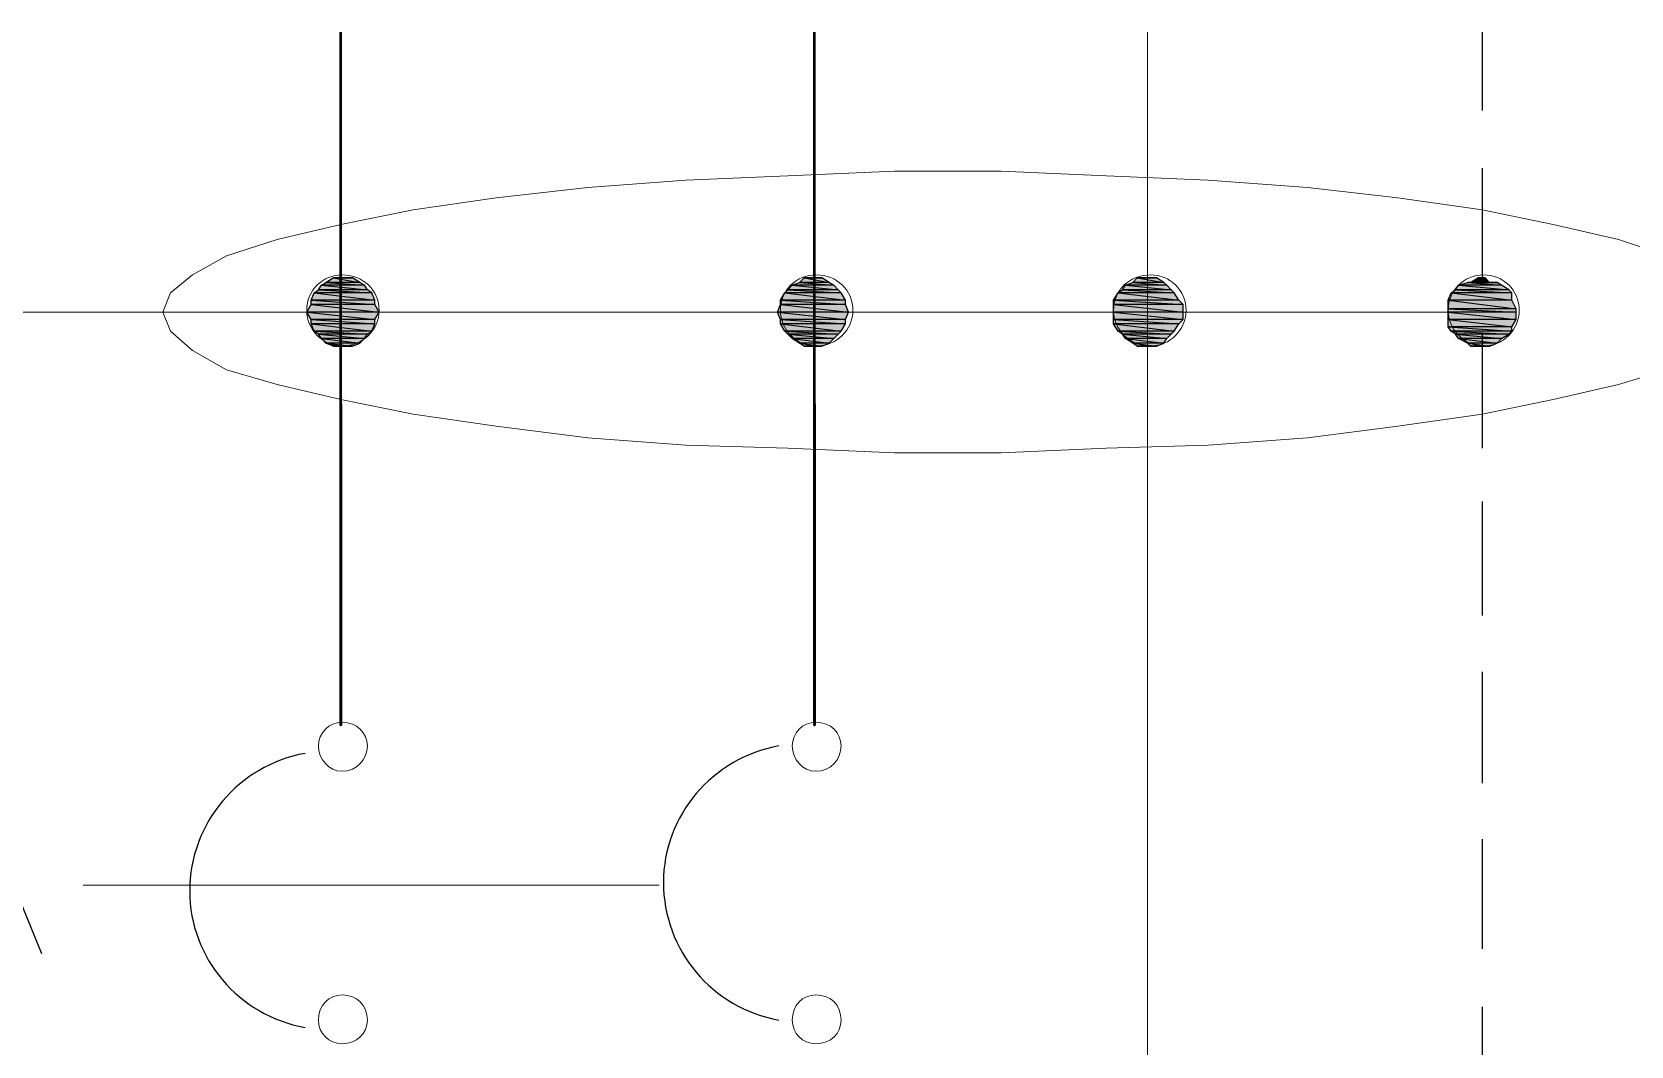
# Model space of a CAD drawing. Header units: millimetres. Extents: x 3240 to 3412, y 1366 to 1426.
# Drawn here: x 3254.365 to 3256.151, y 1378.575 to 1379.707 of the extents above; entities that cross this region are included whole.
import ezdxf

# ---------------------------------------------------------------- set-up
doc = ezdxf.new("R2010")
doc.units = ezdxf.units.MM

msp = doc.modelspace()

# ---------------------------------------------------------------- hatches: boundary and pattern name
at = {"true_color": 0x000007}
h = msp.add_hatch(color=7, dxfattribs=at)
h.paths.add_polyline_path([(3254.7395, 1379.4195), (3254.6849, 1379.4195), (3254.7444, 1379.4161)])
h.paths.add_polyline_path([(3254.6849, 1379.4195), (3254.7444, 1379.4161), (3254.6799, 1379.4161)])
h = msp.add_hatch(color=7, dxfattribs=at)
h.paths.add_polyline_path([(3254.7362, 1379.4244), (3254.6882, 1379.4244), (3254.7395, 1379.4195)])
h.paths.add_polyline_path([(3254.6882, 1379.4244), (3254.7395, 1379.4195), (3254.6849, 1379.4195)])
h = msp.add_hatch(color=7, dxfattribs=at)
h.paths.add_polyline_path([(3254.7312, 1379.4277), (3254.6932, 1379.4277), (3254.7362, 1379.4244)])
h.paths.add_polyline_path([(3254.6932, 1379.4277), (3254.7362, 1379.4244), (3254.6882, 1379.4244)])
h = msp.add_hatch(color=7, dxfattribs=at)
h.paths.add_polyline_path([(3254.7229, 1379.4327), (3254.7014, 1379.4327), (3254.7312, 1379.4277)])
h.paths.add_polyline_path([(3254.7014, 1379.4327), (3254.7312, 1379.4277), (3254.6932, 1379.4277)])
h = msp.add_hatch(color=7, dxfattribs=at)
h.paths.add_polyline_path([(3255.2654, 1379.4195), (3255.2092, 1379.4195), (3255.2687, 1379.4161)])
h.paths.add_polyline_path([(3255.2092, 1379.4195), (3255.2687, 1379.4161), (3255.2059, 1379.4161)])
h = msp.add_hatch(color=7, dxfattribs=at)
h.paths.add_polyline_path([(3255.2604, 1379.4244), (3255.2141, 1379.4244), (3255.2654, 1379.4195)])
h.paths.add_polyline_path([(3255.2141, 1379.4244), (3255.2654, 1379.4195), (3255.2092, 1379.4195)])
h = msp.add_hatch(color=7, dxfattribs=at)
h.paths.add_polyline_path([(3255.2555, 1379.4277), (3255.2224, 1379.4277), (3255.2604, 1379.4244)])
h.paths.add_polyline_path([(3255.2224, 1379.4277), (3255.2604, 1379.4244), (3255.2141, 1379.4244)])
h = msp.add_hatch(color=7, dxfattribs=at)
h.paths.add_polyline_path([(3255.2472, 1379.4327), (3255.2274, 1379.4327), (3255.2555, 1379.4277)])
h.paths.add_polyline_path([(3255.2274, 1379.4327), (3255.2555, 1379.4277), (3255.2224, 1379.4277)])
h = msp.add_hatch(color=7, dxfattribs=at)
h.paths.add_polyline_path([(3255.6375, 1379.4195), (3255.583, 1379.4195), (3255.6408, 1379.4161)])
h.paths.add_polyline_path([(3255.583, 1379.4195), (3255.6408, 1379.4161), (3255.578, 1379.4161)])
h = msp.add_hatch(color=7, dxfattribs=at)
h.paths.add_polyline_path([(3255.6326, 1379.4244), (3255.5863, 1379.4244), (3255.6375, 1379.4195)])
h.paths.add_polyline_path([(3255.5863, 1379.4244), (3255.6375, 1379.4195), (3255.583, 1379.4195)])
h = msp.add_hatch(color=7, dxfattribs=at)
h.paths.add_polyline_path([(3255.6293, 1379.4277), (3255.5945, 1379.4277), (3255.6326, 1379.4244)])
h.paths.add_polyline_path([(3255.5945, 1379.4277), (3255.6326, 1379.4244), (3255.5863, 1379.4244)])
h = msp.add_hatch(color=7, dxfattribs=at)
h.paths.add_polyline_path([(3255.621, 1379.4327), (3255.5995, 1379.4327), (3255.6293, 1379.4277)])
h.paths.add_polyline_path([(3255.5995, 1379.4327), (3255.6293, 1379.4277), (3255.5945, 1379.4277)])
h = msp.add_hatch(color=7, dxfattribs=at)
h.paths.add_polyline_path([(3256.0146, 1379.4195), (3255.9551, 1379.4195), (3256.0179, 1379.4161)])
h.paths.add_polyline_path([(3255.9551, 1379.4195), (3256.0179, 1379.4161), (3255.9501, 1379.4161)])
h = msp.add_hatch(color=7, dxfattribs=at)
h.paths.add_polyline_path([(3256.0063, 1379.4244), (3255.9584, 1379.4244), (3256.0146, 1379.4195)])
h.paths.add_polyline_path([(3255.9584, 1379.4244), (3256.0146, 1379.4195), (3255.9551, 1379.4195)])
h = msp.add_hatch(color=7, dxfattribs=at)
h.paths.add_polyline_path([(3256.0014, 1379.4277), (3255.9683, 1379.4277), (3256.0063, 1379.4244)])
h.paths.add_polyline_path([(3255.9683, 1379.4277), (3256.0063, 1379.4244), (3255.9584, 1379.4244)])
h = msp.add_hatch(color=7, dxfattribs=at)
h.paths.add_polyline_path([(3255.9882, 1379.4327), (3255.9799, 1379.4327), (3255.9931, 1379.4277)])
h.paths.add_polyline_path([(3255.9799, 1379.4327), (3255.9931, 1379.4277), (3255.9716, 1379.4277)])
h = msp.add_hatch(color=7, dxfattribs=at)
h.paths.add_polyline_path([(3254.7477, 1379.4029), (3254.6766, 1379.4029), (3254.7527, 1379.3946)])
h.paths.add_polyline_path([(3254.6766, 1379.4029), (3254.7527, 1379.3946), (3254.6717, 1379.3946)])
h = msp.add_hatch(color=7, dxfattribs=at)
h.paths.add_polyline_path([(3254.7444, 1379.4161), (3254.6799, 1379.4161), (3254.7477, 1379.4079)])
h.paths.add_polyline_path([(3254.6799, 1379.4161), (3254.7477, 1379.4079), (3254.6766, 1379.4079)])
h = msp.add_hatch(color=7, dxfattribs=at)
h.paths.add_polyline_path([(3254.7477, 1379.4079), (3254.6766, 1379.4079), (3254.7477, 1379.4029)])
h.paths.add_polyline_path([(3254.6766, 1379.4079), (3254.7477, 1379.4029), (3254.6766, 1379.4029)])
h = msp.add_hatch(color=7, dxfattribs=at)
h.paths.add_polyline_path([(3255.2737, 1379.4029), (3255.2009, 1379.4029), (3255.277, 1379.3946)])
h.paths.add_polyline_path([(3255.2009, 1379.4029), (3255.277, 1379.3946), (3255.1976, 1379.3946)])
h = msp.add_hatch(color=7, dxfattribs=at)
h.paths.add_polyline_path([(3255.2687, 1379.4161), (3255.2059, 1379.4161), (3255.2737, 1379.4079)])
h.paths.add_polyline_path([(3255.2059, 1379.4161), (3255.2737, 1379.4079), (3255.2009, 1379.4079)])
h = msp.add_hatch(color=7, dxfattribs=at)
h.paths.add_polyline_path([(3255.2737, 1379.4079), (3255.2009, 1379.4079), (3255.2737, 1379.4029)])
h.paths.add_polyline_path([(3255.2009, 1379.4079), (3255.2737, 1379.4029), (3255.2009, 1379.4029)])
h = msp.add_hatch(color=7, dxfattribs=at)
h.paths.add_polyline_path([(3255.6408, 1379.4161), (3255.578, 1379.4161), (3255.6458, 1379.4079)])
h.paths.add_polyline_path([(3255.578, 1379.4161), (3255.6458, 1379.4079), (3255.573, 1379.4079)])
h = msp.add_hatch(color=7, dxfattribs=at)
h.paths.add_polyline_path([(3255.6458, 1379.4079), (3255.573, 1379.4079), (3255.6508, 1379.4029)])
h.paths.add_polyline_path([(3255.573, 1379.4079), (3255.6508, 1379.4029), (3255.573, 1379.4029)])
h = msp.add_hatch(color=7, dxfattribs=at)
h.paths.add_polyline_path([(3255.6508, 1379.4029), (3255.573, 1379.4029), (3255.6508, 1379.3946)])
h.paths.add_polyline_path([(3255.573, 1379.4029), (3255.6508, 1379.3946), (3255.573, 1379.3946)])
h = msp.add_hatch(color=7, dxfattribs=at)
h.paths.add_polyline_path([(3256.0179, 1379.4161), (3255.9501, 1379.4161), (3256.0179, 1379.4079)])
h.paths.add_polyline_path([(3255.9501, 1379.4161), (3256.0179, 1379.4079), (3255.9468, 1379.4079)])
h = msp.add_hatch(color=7, dxfattribs=at)
h.paths.add_polyline_path([(3256.0179, 1379.4079), (3255.9468, 1379.4079), (3256.0229, 1379.398)])
h.paths.add_polyline_path([(3255.9468, 1379.4079), (3256.0229, 1379.398), (3255.9468, 1379.398)])
h = msp.add_hatch(color=7, dxfattribs=at)
h.paths.add_polyline_path([(3254.7527, 1379.3946), (3254.6717, 1379.3946), (3254.7477, 1379.3864)])
h.paths.add_polyline_path([(3254.6717, 1379.3946), (3254.7477, 1379.3864), (3254.6766, 1379.3864)])
h = msp.add_hatch(color=7, dxfattribs=at)
h.paths.add_polyline_path([(3254.7477, 1379.3864), (3254.6766, 1379.3864), (3254.7477, 1379.3814)])
h.paths.add_polyline_path([(3254.6766, 1379.3864), (3254.7477, 1379.3814), (3254.6766, 1379.3814)])
h = msp.add_hatch(color=7, dxfattribs=at)
h.paths.add_polyline_path([(3255.277, 1379.3946), (3255.1976, 1379.3946), (3255.2737, 1379.3864)])
h.paths.add_polyline_path([(3255.1976, 1379.3946), (3255.2737, 1379.3864), (3255.2009, 1379.3864)])
h = msp.add_hatch(color=7, dxfattribs=at)
h.paths.add_polyline_path([(3255.2737, 1379.3864), (3255.2009, 1379.3864), (3255.2737, 1379.3814)])
h.paths.add_polyline_path([(3255.2009, 1379.3864), (3255.2737, 1379.3814), (3255.2009, 1379.3814)])
h = msp.add_hatch(color=7, dxfattribs=at)
h.paths.add_polyline_path([(3255.6508, 1379.3946), (3255.573, 1379.3946), (3255.6508, 1379.3864)])
h.paths.add_polyline_path([(3255.573, 1379.3946), (3255.6508, 1379.3864), (3255.573, 1379.3864)])
h = msp.add_hatch(color=7, dxfattribs=at)
h.paths.add_polyline_path([(3255.6508, 1379.3864), (3255.573, 1379.3864), (3255.6458, 1379.3814)])
h.paths.add_polyline_path([(3255.573, 1379.3864), (3255.6458, 1379.3814), (3255.573, 1379.3814)])
h = msp.add_hatch(color=7, dxfattribs=at)
h.paths.add_polyline_path([(3256.0229, 1379.398), (3255.9468, 1379.398), (3256.0229, 1379.3946)])
h.paths.add_polyline_path([(3255.9468, 1379.398), (3256.0229, 1379.3946), (3255.9468, 1379.3946)])
h = msp.add_hatch(color=7, dxfattribs=at)
h.paths.add_polyline_path([(3256.0229, 1379.3946), (3255.9468, 1379.3946), (3256.0229, 1379.3864)])
h.paths.add_polyline_path([(3255.9468, 1379.3946), (3256.0229, 1379.3864), (3255.9468, 1379.3864)])
h = msp.add_hatch(color=7, dxfattribs=at)
h.paths.add_polyline_path([(3256.0229, 1379.3864), (3255.9468, 1379.3864), (3256.0179, 1379.3781)])
h.paths.add_polyline_path([(3255.9468, 1379.3864), (3256.0179, 1379.3781), (3255.9468, 1379.3781)])
h = msp.add_hatch(color=7, dxfattribs=at)
h.paths.add_polyline_path([(3254.7477, 1379.3814), (3254.6766, 1379.3814), (3254.7444, 1379.3731)])
h.paths.add_polyline_path([(3254.6766, 1379.3814), (3254.7444, 1379.3731), (3254.6799, 1379.3731)])
h = msp.add_hatch(color=7, dxfattribs=at)
h.paths.add_polyline_path([(3254.7444, 1379.3731), (3254.6799, 1379.3731), (3254.7395, 1379.3698)])
h.paths.add_polyline_path([(3254.6799, 1379.3731), (3254.7395, 1379.3698), (3254.6849, 1379.3698)])
h = msp.add_hatch(color=7, dxfattribs=at)
h.paths.add_polyline_path([(3254.7395, 1379.3698), (3254.6849, 1379.3698), (3254.7362, 1379.3649)])
h.paths.add_polyline_path([(3254.6849, 1379.3698), (3254.7362, 1379.3649), (3254.6882, 1379.3649)])
h = msp.add_hatch(color=7, dxfattribs=at)
h.paths.add_polyline_path([(3254.7362, 1379.3649), (3254.6882, 1379.3649), (3254.7312, 1379.3599)])
h.paths.add_polyline_path([(3254.6882, 1379.3649), (3254.7312, 1379.3599), (3254.6932, 1379.3599)])
h = msp.add_hatch(color=7, dxfattribs=at)
h.paths.add_polyline_path([(3255.2737, 1379.3814), (3255.2009, 1379.3814), (3255.2687, 1379.3731)])
h.paths.add_polyline_path([(3255.2009, 1379.3814), (3255.2687, 1379.3731), (3255.2059, 1379.3731)])
h = msp.add_hatch(color=7, dxfattribs=at)
h.paths.add_polyline_path([(3255.2687, 1379.3731), (3255.2059, 1379.3731), (3255.2654, 1379.3698)])
h.paths.add_polyline_path([(3255.2059, 1379.3731), (3255.2654, 1379.3698), (3255.2092, 1379.3698)])
h = msp.add_hatch(color=7, dxfattribs=at)
h.paths.add_polyline_path([(3255.2654, 1379.3698), (3255.2092, 1379.3698), (3255.2604, 1379.3649)])
h.paths.add_polyline_path([(3255.2092, 1379.3698), (3255.2604, 1379.3649), (3255.2141, 1379.3649)])
h = msp.add_hatch(color=7, dxfattribs=at)
h.paths.add_polyline_path([(3255.2604, 1379.3649), (3255.2141, 1379.3649), (3255.2555, 1379.3599)])
h.paths.add_polyline_path([(3255.2141, 1379.3649), (3255.2555, 1379.3599), (3255.2224, 1379.3599)])
h = msp.add_hatch(color=7, dxfattribs=at)
h.paths.add_polyline_path([(3255.6458, 1379.3814), (3255.573, 1379.3814), (3255.6408, 1379.3731)])
h.paths.add_polyline_path([(3255.573, 1379.3814), (3255.6408, 1379.3731), (3255.578, 1379.3731)])
h = msp.add_hatch(color=7, dxfattribs=at)
h.paths.add_polyline_path([(3255.6408, 1379.3731), (3255.578, 1379.3731), (3255.6375, 1379.3698)])
h.paths.add_polyline_path([(3255.578, 1379.3731), (3255.6375, 1379.3698), (3255.583, 1379.3698)])
h = msp.add_hatch(color=7, dxfattribs=at)
h.paths.add_polyline_path([(3255.6375, 1379.3698), (3255.583, 1379.3698), (3255.6326, 1379.3649)])
h.paths.add_polyline_path([(3255.583, 1379.3698), (3255.6326, 1379.3649), (3255.5863, 1379.3649)])
h = msp.add_hatch(color=7, dxfattribs=at)
h.paths.add_polyline_path([(3255.6326, 1379.3649), (3255.5863, 1379.3649), (3255.6293, 1379.3599)])
h.paths.add_polyline_path([(3255.5863, 1379.3649), (3255.6293, 1379.3599), (3255.5945, 1379.3599)])
h = msp.add_hatch(color=7, dxfattribs=at)
h.paths.add_polyline_path([(3256.0179, 1379.3781), (3255.9468, 1379.3781), (3256.0179, 1379.3731)])
h.paths.add_polyline_path([(3255.9468, 1379.3781), (3256.0179, 1379.3731), (3255.9501, 1379.3731)])
h = msp.add_hatch(color=7, dxfattribs=at)
h.paths.add_polyline_path([(3256.0179, 1379.3731), (3255.9501, 1379.3731), (3256.0146, 1379.3698)])
h.paths.add_polyline_path([(3255.9501, 1379.3731), (3256.0146, 1379.3698), (3255.9551, 1379.3698)])
h = msp.add_hatch(color=7, dxfattribs=at)
h.paths.add_polyline_path([(3256.0146, 1379.3698), (3255.9551, 1379.3698), (3256.0063, 1379.3649)])
h.paths.add_polyline_path([(3255.9551, 1379.3698), (3256.0063, 1379.3649), (3255.9584, 1379.3649)])
h = msp.add_hatch(color=7, dxfattribs=at)
h.paths.add_polyline_path([(3256.0063, 1379.3649), (3255.9584, 1379.3649), (3256.0014, 1379.3599)])
h.paths.add_polyline_path([(3255.9584, 1379.3649), (3256.0014, 1379.3599), (3255.9683, 1379.3599)])
h = msp.add_hatch(color=7, dxfattribs=at)
h.paths.add_polyline_path([(3254.7312, 1379.3599), (3254.6932, 1379.3599), (3254.7229, 1379.3566)])
h.paths.add_polyline_path([(3254.6932, 1379.3599), (3254.7229, 1379.3566), (3254.7014, 1379.3566)])
h = msp.add_hatch(color=7, dxfattribs=at)
h.paths.add_polyline_path([(3255.2555, 1379.3599), (3255.2224, 1379.3599), (3255.2472, 1379.3566)])
h.paths.add_polyline_path([(3255.2224, 1379.3599), (3255.2472, 1379.3566), (3255.2274, 1379.3566)])
h = msp.add_hatch(color=7, dxfattribs=at)
h.paths.add_polyline_path([(3255.6293, 1379.3599), (3255.5945, 1379.3599), (3255.621, 1379.3566)])
h.paths.add_polyline_path([(3255.5945, 1379.3599), (3255.621, 1379.3566), (3255.5995, 1379.3566)])
h = msp.add_hatch(color=7, dxfattribs=at)
h.paths.add_polyline_path([(3256.0014, 1379.3599), (3255.9683, 1379.3599), (3255.9931, 1379.3566)])
h.paths.add_polyline_path([(3255.9683, 1379.3599), (3255.9931, 1379.3566), (3255.9716, 1379.3566)])

# ---------------------------------------------------------------- linework, layer by layer
at = {"color": 7, "linetype": 'Continuous', "lineweight": 50, "true_color": 0x000007}
for points in [[(3254.7097, 1378.9332), (3254.7097, 1379.7072), (3254.7097, 1379.7072)], [(3255.2389, 1378.9332), (3255.2389, 1379.7072), (3255.2389, 1379.7072)], [(3254.7097, 1379.2921), (3254.7097, 1378.9332), (3254.7097, 1378.9332)], [(3255.2389, 1379.2921), (3255.2389, 1378.9332), (3255.2389, 1378.9332)]]:
    msp.add_lwpolyline(points, dxfattribs=at)
at = {"color": 7, "linetype": 'Continuous', "lineweight": 13, "true_color": 0x000007}
msp.add_lwpolyline([(3255.6111, 1379.7072), (3255.6111, 1371.2194), (3255.6111, 1371.2194)], dxfattribs=at)
at = {"color": 7, "linetype": 'Continuous', "lineweight": 25, "true_color": 0x000007}
for points in [[(3255.9848, 1379.7072), (3255.9848, 1379.6196), (3255.9848, 1379.6196)], [(3255.9848, 1379.5551), (3255.9848, 1379.4327), (3255.9848, 1379.4327)], [(3255.9848, 1379.3698), (3255.9848, 1379.2425), (3255.9848, 1379.2425)], [(3255.9848, 1379.1829), (3255.9848, 1379.0556), (3255.9848, 1379.0556)], [(3255.9848, 1378.9927), (3255.9848, 1378.8687), (3255.9848, 1378.8687)], [(3254.2648, 1378.6785), (3254.321, 1378.8108), (3254.3756, 1378.6785)], [(3255.9848, 1378.8059), (3255.9848, 1378.6835), (3255.9848, 1378.6835)], [(3255.9848, 1378.619), (3255.9848, 1378.4933), (3255.9848, 1378.4933)]]:
    msp.add_lwpolyline(points, dxfattribs=at)
at = {"color": 7, "linetype": 'Continuous', "lineweight": 15, "true_color": 0x000007}
for points in [[(3256.1916, 1379.4575), (3256.137, 1379.4757), (3256.0642, 1379.4922), (3255.9848, 1379.5088), (3255.8906, 1379.522), (3255.7897, 1379.5336), (3255.6789, 1379.5418), (3255.5648, 1379.5468), (3255.4473, 1379.5518), (3255.3283, 1379.5518), (3255.2092, 1379.5468), (3255.0951, 1379.5418), (3254.9859, 1379.5336), (3254.8834, 1379.522), (3254.7907, 1379.5088), (3254.7097, 1379.4922), (3254.6386, 1379.4757), (3254.5823, 1379.4575), (3254.5443, 1379.436), (3254.5195, 1379.4161), (3254.5112, 1379.3946), (3254.5195, 1379.3731), (3254.5443, 1379.3516), (3254.5823, 1379.3301), (3254.6386, 1379.3136), (3254.7097, 1379.2971), (3254.7907, 1379.2805), (3254.8834, 1379.2673), (3254.9859, 1379.2541), (3255.0951, 1379.2458), (3255.2092, 1379.2425), (3255.3283, 1379.2375), (3255.4473, 1379.2375), (3255.5648, 1379.2425), (3255.6789, 1379.2458), (3255.7897, 1379.2541), (3255.8906, 1379.2673), (3255.9848, 1379.2805), (3256.0642, 1379.2971), (3256.137, 1379.3136), (3256.1916, 1379.3301)], [(3250.1334, 1379.3946), (3255.9848, 1379.3946), (3255.9848, 1379.3946)]]:
    msp.add_lwpolyline(points, dxfattribs=at)
at = {"color": 7, "linetype": 'Continuous', "lineweight": -2, "true_color": 0x000007}
for points in [[(3254.6849, 1379.4195), (3254.7444, 1379.4161), (3254.6799, 1379.4161)], [(3254.6882, 1379.4244), (3254.7395, 1379.4195), (3254.6849, 1379.4195)], [(3254.7395, 1379.4195), (3254.6849, 1379.4195), (3254.7444, 1379.4161)], [(3254.6932, 1379.4277), (3254.7362, 1379.4244), (3254.6882, 1379.4244)], [(3254.7362, 1379.4244), (3254.6882, 1379.4244), (3254.7395, 1379.4195)], [(3254.7014, 1379.4327), (3254.7312, 1379.4277), (3254.6932, 1379.4277)], [(3254.7312, 1379.4277), (3254.6932, 1379.4277), (3254.7362, 1379.4244)], [(3254.7097, 1379.4327), (3254.7229, 1379.4327), (3254.7014, 1379.4327)], [(3254.7229, 1379.4327), (3254.7014, 1379.4327), (3254.7312, 1379.4277)], [(3254.7147, 1379.4327), (3254.7097, 1379.4327), (3254.7229, 1379.4327)], [(3255.2092, 1379.4195), (3255.2687, 1379.4161), (3255.2059, 1379.4161)], [(3255.2141, 1379.4244), (3255.2654, 1379.4195), (3255.2092, 1379.4195)], [(3255.2654, 1379.4195), (3255.2092, 1379.4195), (3255.2687, 1379.4161)], [(3255.2224, 1379.4277), (3255.2604, 1379.4244), (3255.2141, 1379.4244)], [(3255.2604, 1379.4244), (3255.2141, 1379.4244), (3255.2654, 1379.4195)], [(3255.2274, 1379.4327), (3255.2555, 1379.4277), (3255.2224, 1379.4277)], [(3255.2555, 1379.4277), (3255.2224, 1379.4277), (3255.2604, 1379.4244)], [(3255.2356, 1379.4327), (3255.2472, 1379.4327), (3255.2274, 1379.4327)], [(3255.2472, 1379.4327), (3255.2274, 1379.4327), (3255.2555, 1379.4277)], [(3255.2389, 1379.4327), (3255.2356, 1379.4327), (3255.2472, 1379.4327)], [(3255.583, 1379.4195), (3255.6408, 1379.4161), (3255.578, 1379.4161)], [(3255.5863, 1379.4244), (3255.6375, 1379.4195), (3255.583, 1379.4195)], [(3255.6375, 1379.4195), (3255.583, 1379.4195), (3255.6408, 1379.4161)], [(3255.5945, 1379.4277), (3255.6326, 1379.4244), (3255.5863, 1379.4244)], [(3255.6326, 1379.4244), (3255.5863, 1379.4244), (3255.6375, 1379.4195)], [(3255.5995, 1379.4327), (3255.6293, 1379.4277), (3255.5945, 1379.4277)], [(3255.6293, 1379.4277), (3255.5945, 1379.4277), (3255.6326, 1379.4244)], [(3255.6078, 1379.4327), (3255.621, 1379.4327), (3255.5995, 1379.4327)], [(3255.621, 1379.4327), (3255.5995, 1379.4327), (3255.6293, 1379.4277)], [(3255.616, 1379.4327), (3255.6078, 1379.4327), (3255.621, 1379.4327)], [(3255.9551, 1379.4195), (3256.0179, 1379.4161), (3255.9501, 1379.4161)], [(3255.9584, 1379.4244), (3256.0146, 1379.4195), (3255.9551, 1379.4195)], [(3256.0146, 1379.4195), (3255.9551, 1379.4195), (3256.0179, 1379.4161)], [(3255.9683, 1379.4277), (3256.0063, 1379.4244), (3255.9584, 1379.4244)], [(3256.0063, 1379.4244), (3255.9584, 1379.4244), (3256.0146, 1379.4195)], [(3255.9716, 1379.4277), (3256.0014, 1379.4277), (3255.9683, 1379.4277)], [(3256.0014, 1379.4277), (3255.9683, 1379.4277), (3256.0063, 1379.4244)], [(3255.9799, 1379.4327), (3255.9931, 1379.4277), (3255.9716, 1379.4277)], [(3255.9931, 1379.4277), (3255.9716, 1379.4277), (3256.0014, 1379.4277)], [(3255.9882, 1379.4327), (3255.9799, 1379.4327), (3255.9931, 1379.4277)], [(3254.6766, 1379.4029), (3254.7527, 1379.3946), (3254.6717, 1379.3946)], [(3254.6799, 1379.4161), (3254.7477, 1379.4079), (3254.6766, 1379.4079)], [(3254.7477, 1379.4079), (3254.6766, 1379.4079), (3254.7477, 1379.4029)], [(3254.6766, 1379.4079), (3254.7477, 1379.4029), (3254.6766, 1379.4029)], [(3254.7477, 1379.4029), (3254.6766, 1379.4029), (3254.7527, 1379.3946)], [(3254.7444, 1379.4161), (3254.6799, 1379.4161), (3254.7477, 1379.4079)], [(3255.2009, 1379.4029), (3255.277, 1379.3946), (3255.1976, 1379.3946)], [(3255.2059, 1379.4161), (3255.2737, 1379.4079), (3255.2009, 1379.4079)], [(3255.2737, 1379.4079), (3255.2009, 1379.4079), (3255.2737, 1379.4029)], [(3255.2009, 1379.4079), (3255.2737, 1379.4029), (3255.2009, 1379.4029)], [(3255.2737, 1379.4029), (3255.2009, 1379.4029), (3255.277, 1379.3946)], [(3255.2687, 1379.4161), (3255.2059, 1379.4161), (3255.2737, 1379.4079)], [(3255.578, 1379.4161), (3255.6458, 1379.4079), (3255.573, 1379.4079)], [(3255.6458, 1379.4079), (3255.573, 1379.4079), (3255.6508, 1379.4029)], [(3255.573, 1379.4079), (3255.6508, 1379.4029), (3255.573, 1379.4029)], [(3255.6508, 1379.4029), (3255.573, 1379.4029), (3255.6508, 1379.3946)], [(3255.573, 1379.4029), (3255.6508, 1379.3946), (3255.573, 1379.3946)], [(3255.6408, 1379.4161), (3255.578, 1379.4161), (3255.6458, 1379.4079)], [(3255.9501, 1379.4161), (3256.0179, 1379.4079), (3255.9468, 1379.4079)], [(3256.0179, 1379.4079), (3255.9468, 1379.4079), (3256.0229, 1379.398)], [(3255.9468, 1379.4079), (3256.0229, 1379.398), (3255.9468, 1379.398)], [(3256.0179, 1379.4161), (3255.9501, 1379.4161), (3256.0179, 1379.4079)], [(3254.7527, 1379.3946), (3254.6717, 1379.3946), (3254.7477, 1379.3864)], [(3254.6717, 1379.3946), (3254.7477, 1379.3864), (3254.6766, 1379.3864)], [(3254.7477, 1379.3864), (3254.6766, 1379.3864), (3254.7477, 1379.3814)], [(3254.6766, 1379.3864), (3254.7477, 1379.3814), (3254.6766, 1379.3814)], [(3255.277, 1379.3946), (3255.1976, 1379.3946), (3255.2737, 1379.3864)], [(3255.1976, 1379.3946), (3255.2737, 1379.3864), (3255.2009, 1379.3864)], [(3255.2737, 1379.3864), (3255.2009, 1379.3864), (3255.2737, 1379.3814)], [(3255.2009, 1379.3864), (3255.2737, 1379.3814), (3255.2009, 1379.3814)], [(3255.6508, 1379.3946), (3255.573, 1379.3946), (3255.6508, 1379.3864)], [(3255.573, 1379.3946), (3255.6508, 1379.3864), (3255.573, 1379.3864)], [(3255.6508, 1379.3864), (3255.573, 1379.3864), (3255.6458, 1379.3814)], [(3255.573, 1379.3864), (3255.6458, 1379.3814), (3255.573, 1379.3814)], [(3256.0229, 1379.398), (3255.9468, 1379.398), (3256.0229, 1379.3946)], [(3255.9468, 1379.398), (3256.0229, 1379.3946), (3255.9468, 1379.3946)], [(3256.0229, 1379.3946), (3255.9468, 1379.3946), (3256.0229, 1379.3864)], [(3255.9468, 1379.3946), (3256.0229, 1379.3864), (3255.9468, 1379.3864)], [(3256.0229, 1379.3864), (3255.9468, 1379.3864), (3256.0179, 1379.3781)], [(3255.9468, 1379.3864), (3256.0179, 1379.3781), (3255.9468, 1379.3781)], [(3254.7477, 1379.3814), (3254.6766, 1379.3814), (3254.7444, 1379.3731)], [(3254.6766, 1379.3814), (3254.7444, 1379.3731), (3254.6799, 1379.3731)], [(3254.7444, 1379.3731), (3254.6799, 1379.3731), (3254.7395, 1379.3698)], [(3254.6799, 1379.3731), (3254.7395, 1379.3698), (3254.6849, 1379.3698)], [(3254.7395, 1379.3698), (3254.6849, 1379.3698), (3254.7362, 1379.3649)], [(3254.6849, 1379.3698), (3254.7362, 1379.3649), (3254.6882, 1379.3649)], [(3254.7362, 1379.3649), (3254.6882, 1379.3649), (3254.7312, 1379.3599)], [(3254.6882, 1379.3649), (3254.7312, 1379.3599), (3254.6932, 1379.3599)], [(3255.2737, 1379.3814), (3255.2009, 1379.3814), (3255.2687, 1379.3731)], [(3255.2009, 1379.3814), (3255.2687, 1379.3731), (3255.2059, 1379.3731)], [(3255.2687, 1379.3731), (3255.2059, 1379.3731), (3255.2654, 1379.3698)], [(3255.2059, 1379.3731), (3255.2654, 1379.3698), (3255.2092, 1379.3698)], [(3255.2654, 1379.3698), (3255.2092, 1379.3698), (3255.2604, 1379.3649)], [(3255.2092, 1379.3698), (3255.2604, 1379.3649), (3255.2141, 1379.3649)], [(3255.2604, 1379.3649), (3255.2141, 1379.3649), (3255.2555, 1379.3599)], [(3255.2141, 1379.3649), (3255.2555, 1379.3599), (3255.2224, 1379.3599)], [(3255.6458, 1379.3814), (3255.573, 1379.3814), (3255.6408, 1379.3731)], [(3255.573, 1379.3814), (3255.6408, 1379.3731), (3255.578, 1379.3731)], [(3255.6408, 1379.3731), (3255.578, 1379.3731), (3255.6375, 1379.3698)], [(3255.578, 1379.3731), (3255.6375, 1379.3698), (3255.583, 1379.3698)], [(3255.6375, 1379.3698), (3255.583, 1379.3698), (3255.6326, 1379.3649)], [(3255.583, 1379.3698), (3255.6326, 1379.3649), (3255.5863, 1379.3649)], [(3255.6326, 1379.3649), (3255.5863, 1379.3649), (3255.6293, 1379.3599)], [(3255.5863, 1379.3649), (3255.6293, 1379.3599), (3255.5945, 1379.3599)], [(3256.0179, 1379.3781), (3255.9468, 1379.3781), (3256.0179, 1379.3731)], [(3255.9468, 1379.3781), (3256.0179, 1379.3731), (3255.9501, 1379.3731)], [(3256.0179, 1379.3731), (3255.9501, 1379.3731), (3256.0146, 1379.3698)], [(3255.9501, 1379.3731), (3256.0146, 1379.3698), (3255.9551, 1379.3698)], [(3256.0146, 1379.3698), (3255.9551, 1379.3698), (3256.0063, 1379.3649)], [(3255.9551, 1379.3698), (3256.0063, 1379.3649), (3255.9584, 1379.3649)], [(3256.0063, 1379.3649), (3255.9584, 1379.3649), (3256.0014, 1379.3599)], [(3255.9584, 1379.3649), (3256.0014, 1379.3599), (3255.9683, 1379.3599)], [(3254.7312, 1379.3599), (3254.6932, 1379.3599), (3254.7229, 1379.3566)], [(3254.6932, 1379.3599), (3254.7229, 1379.3566), (3254.7014, 1379.3566)], [(3254.7229, 1379.3566), (3254.7014, 1379.3566), (3254.7147, 1379.3566)], [(3254.7014, 1379.3566), (3254.7147, 1379.3566), (3254.7097, 1379.3566)], [(3255.2555, 1379.3599), (3255.2224, 1379.3599), (3255.2472, 1379.3566)], [(3255.2224, 1379.3599), (3255.2472, 1379.3566), (3255.2274, 1379.3566)], [(3255.2472, 1379.3566), (3255.2274, 1379.3566), (3255.2389, 1379.3566)], [(3255.2274, 1379.3566), (3255.2389, 1379.3566), (3255.2356, 1379.3566)], [(3255.6293, 1379.3599), (3255.5945, 1379.3599), (3255.621, 1379.3566)], [(3255.5945, 1379.3599), (3255.621, 1379.3566), (3255.5995, 1379.3566)], [(3255.621, 1379.3566), (3255.5995, 1379.3566), (3255.616, 1379.3566)], [(3255.5995, 1379.3566), (3255.616, 1379.3566), (3255.6078, 1379.3566)], [(3256.0014, 1379.3599), (3255.9683, 1379.3599), (3255.9931, 1379.3566)], [(3255.9683, 1379.3599), (3255.9931, 1379.3566), (3255.9716, 1379.3566)], [(3255.9931, 1379.3566), (3255.9716, 1379.3566), (3255.9882, 1379.3566)], [(3255.9716, 1379.3566), (3255.9882, 1379.3566), (3255.9799, 1379.3566)]]:
    msp.add_lwpolyline(points, close=True, dxfattribs=at)
at = {"color": 7, "linetype": 'Continuous', "lineweight": 5, "true_color": 0x000007}
msp.add_lwpolyline([(3254.4219, 1378.7546), (3255.0653, 1378.7546), (3255.0653, 1378.7546)], dxfattribs=at)
at = {"color": 7, "linetype": 'Continuous', "lineweight": 15, "true_color": 0x000007}
for points in [[(3254.7527, 1379.3963), (3254.7527, 1379.4195), (3254.7345, 1379.436), (3254.7113, 1379.436), (3254.7113, 1379.436), (3254.6898, 1379.436), (3254.6717, 1379.4195), (3254.6717, 1379.3963), (3254.6717, 1379.3963), (3254.6717, 1379.3748), (3254.6898, 1379.3566), (3254.7113, 1379.3566), (3254.7113, 1379.3566), (3254.7345, 1379.3566), (3254.7527, 1379.3748), (3254.7527, 1379.3963)], [(3255.2819, 1379.3963), (3255.2819, 1379.4195), (3255.2637, 1379.436), (3255.2406, 1379.436), (3255.2406, 1379.436), (3255.2191, 1379.436), (3255.2009, 1379.4195), (3255.2009, 1379.3963), (3255.2009, 1379.3963), (3255.2009, 1379.3748), (3255.2191, 1379.3566), (3255.2406, 1379.3566), (3255.2406, 1379.3566), (3255.2637, 1379.3566), (3255.2819, 1379.3748), (3255.2819, 1379.3963)], [(3255.6541, 1379.3963), (3255.6541, 1379.4195), (3255.6359, 1379.436), (3255.6144, 1379.436), (3255.6144, 1379.436), (3255.5912, 1379.436), (3255.573, 1379.4195), (3255.573, 1379.3963), (3255.573, 1379.3963), (3255.573, 1379.3748), (3255.5912, 1379.3566), (3255.6144, 1379.3566), (3255.6144, 1379.3566), (3255.6359, 1379.3566), (3255.6541, 1379.3748), (3255.6541, 1379.3963)], [(3256.0262, 1379.3963), (3256.0262, 1379.4195), (3256.008, 1379.436), (3255.9865, 1379.436), (3255.9865, 1379.436), (3255.965, 1379.436), (3255.9468, 1379.4195), (3255.9468, 1379.3963), (3255.9468, 1379.3963), (3255.9468, 1379.3748), (3255.965, 1379.3566), (3255.9865, 1379.3566), (3255.9865, 1379.3566), (3256.008, 1379.3566), (3256.0262, 1379.3748), (3256.0262, 1379.3963)], [(3254.7395, 1378.9101), (3254.7395, 1378.9249), (3254.7279, 1378.9365), (3254.7113, 1378.9365), (3254.7113, 1378.9365), (3254.6965, 1378.9365), (3254.6849, 1378.9249), (3254.6849, 1378.9101), (3254.6849, 1378.9101), (3254.6849, 1378.8952), (3254.6965, 1378.8819), (3254.7113, 1378.8819), (3254.7113, 1378.8819), (3254.7279, 1378.8819), (3254.7395, 1378.8952), (3254.7395, 1378.9101)], [(3255.2687, 1378.9101), (3255.2687, 1378.9249), (3255.2571, 1378.9365), (3255.2406, 1378.9365), (3255.2406, 1378.9365), (3255.2257, 1378.9365), (3255.2141, 1378.9249), (3255.2141, 1378.9101), (3255.2141, 1378.9101), (3255.2141, 1378.8952), (3255.2257, 1378.8819), (3255.2406, 1378.8819), (3255.2406, 1378.8819), (3255.2571, 1378.8819), (3255.2687, 1378.8952), (3255.2687, 1378.9101)], [(3254.7395, 1378.6041), (3254.7395, 1378.6206), (3254.7279, 1378.6322), (3254.7113, 1378.6322), (3254.7113, 1378.6322), (3254.6965, 1378.6322), (3254.6849, 1378.6206), (3254.6849, 1378.6041), (3254.6849, 1378.6041), (3254.6849, 1378.5892), (3254.6965, 1378.5776), (3254.7113, 1378.5776), (3254.7113, 1378.5776), (3254.7279, 1378.5776), (3254.7395, 1378.5892), (3254.7395, 1378.6041)], [(3255.2687, 1378.6041), (3255.2687, 1378.6206), (3255.2571, 1378.6322), (3255.2406, 1378.6322), (3255.2406, 1378.6322), (3255.2257, 1378.6322), (3255.2141, 1378.6206), (3255.2141, 1378.6041), (3255.2141, 1378.6041), (3255.2141, 1378.5892), (3255.2257, 1378.5776), (3255.2406, 1378.5776), (3255.2406, 1378.5776), (3255.2571, 1378.5776), (3255.2687, 1378.5892), (3255.2687, 1378.6041)]]:
    msp.add_open_spline(points, degree=3, knots=[0, 0, 0, 0, 0.0625, 0.0625, 0.0625, 0.062501, 0.125, 0.125, 0.125, 0.125001, 0.1875, 0.1875, 0.1875, 0.187501, 1, 1, 1, 1], dxfattribs=at)
at = {"color": 7, "linetype": 'Continuous', "lineweight": 25, "true_color": 0x000007}
for points in [[(3254.67, 1378.9018), (3254.5956, 1378.8886), (3254.541, 1378.824), (3254.541, 1378.748), (3254.541, 1378.748), (3254.541, 1378.6735), (3254.5956, 1378.609), (3254.67, 1378.5958)], [(3255.1992, 1378.9101), (3255.1248, 1378.8968), (3255.0702, 1378.8323), (3255.0702, 1378.7579), (3255.0702, 1378.7579), (3255.0702, 1378.6818), (3255.1248, 1378.6173), (3255.1992, 1378.6041)]]:
    msp.add_open_spline(points, degree=3, knots=[0, 0, 0, 0, 0.125, 0.125, 0.125, 0.125001, 1, 1, 1, 1], dxfattribs=at)

doc.saveas('drawing.dxf')
